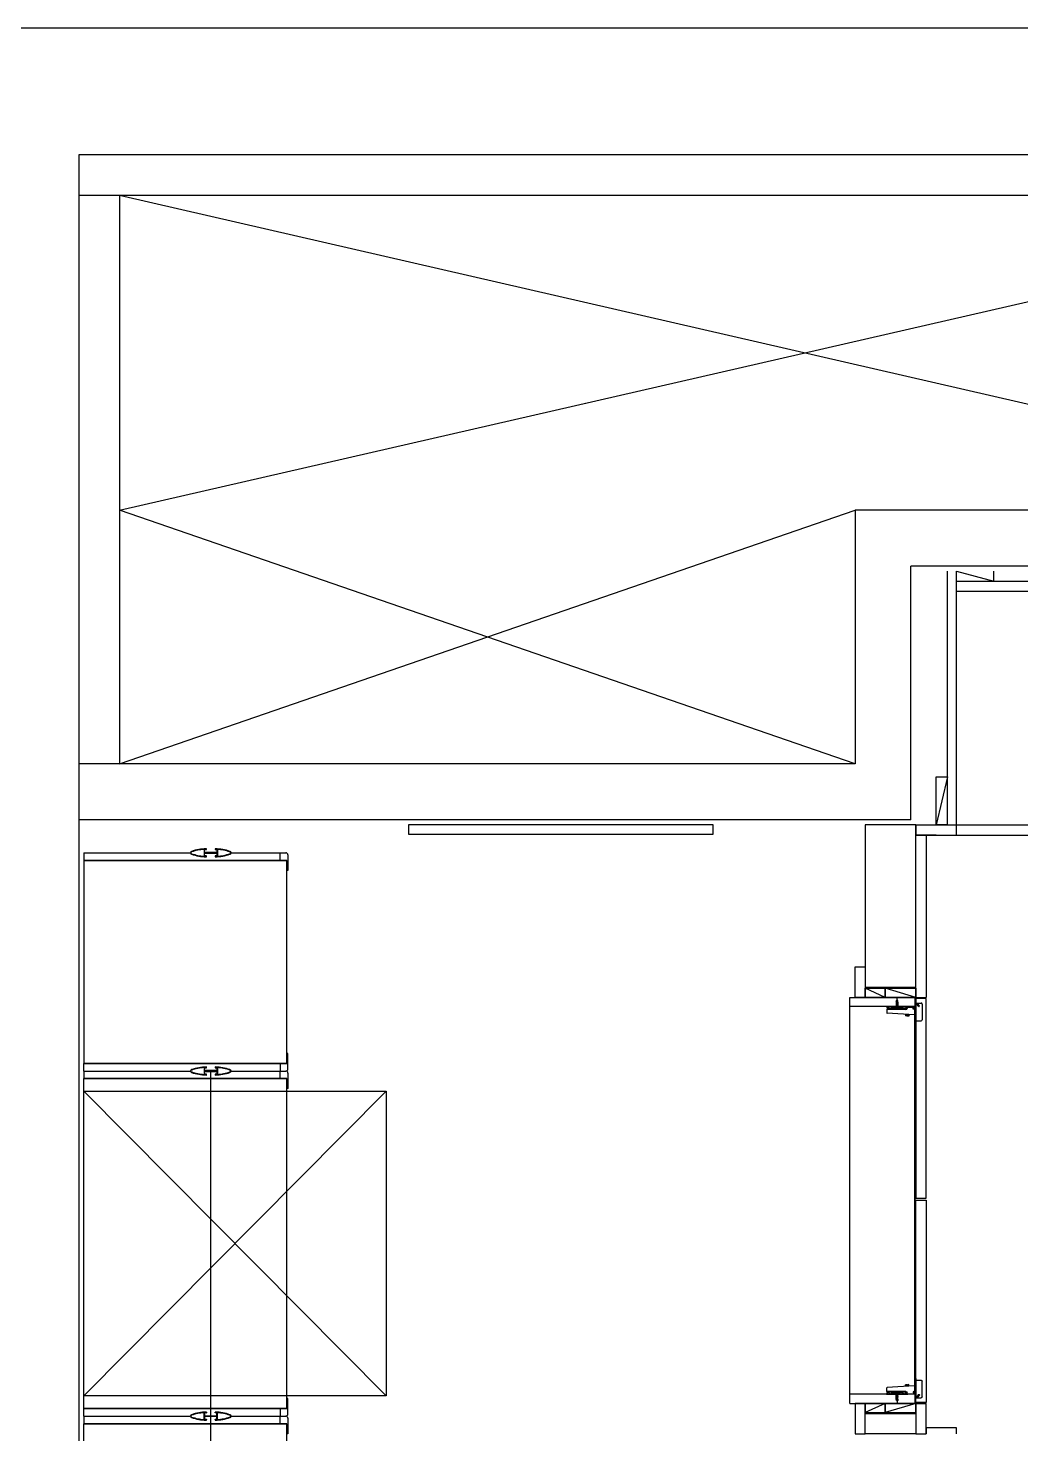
# Model space of a CAD drawing. Header units: millimetres. Extents: x -33000 to 294000, y 0 to 42408.
# Drawn here: x 132418 to 134375, y 13315 to 16085 of the extents above; entities that cross this region are included whole.
import ezdxf

# ---------------------------------------------------------------- set-up
doc = ezdxf.new("R2010")
doc.units = ezdxf.units.MM
doc.header["$LTSCALE"] = 50
doc.layers.add('arch', color=8, linetype='Continuous')

msp = doc.modelspace()

# ---------------------------------------------------------------- linework, layer by layer
at = {"layer": 'arch'}
for p, q in [((135868.3, 16084.6), (132318.3, 16084.6)), ((136118.3, 15834.6), (132518.3, 15834.6)), ((132518.3, 15834.6), (132518.3, 9449.6)), ((136198.3, 15754.6), (132518.3, 15754.6)), ((132598.3, 15754.6), (132598.3, 14634.6)), ((135298.3, 15134.6), (134048.3, 15134.6)), ((134048.3, 15134.6), (134048.3, 14634.6)), ((134158.3, 14524.6), (134158.3, 15024.6)), ((135278.3, 15024.6), (134158.3, 15024.6)), ((134230.3, 14514.6), (134230.3, 15014.6)), ((134248.3, 14494.6), (134248.3, 15014.6)), ((134248.3, 14994.6), (134248.3, 15014.6)), ((134248.3, 15014.6), (134322.1, 14994.6)), ((134322.1, 14994.6), (134322.1, 15014.6)), ((134248.3, 14994.6), (135208.3, 14994.6)), ((135208.3, 14974.6), (134248.3, 14974.6)), ((134048.3, 14634.6), (132518.3, 14634.6)), ((134208.3, 14514.6), (134208.3, 14609.5)), ((134208.3, 14609.5), (134230.3, 14609.5)), ((134230.3, 14609.5), (134208.3, 14514.6)), ((134158.3, 14524.6), (132518.3, 14524.6)), ((133768.3, 14514.6), (133168.3, 14514.6)), ((133168.3, 14514.6), (133168.3, 14496.6)), ((133168.3, 14496.6), (133768.3, 14496.6)), ((133768.3, 14496.6), (133768.3, 14514.6)), ((134068.3, 14514.6), (134068.3, 14194.6)), ((134168.3, 14514.6), (134068.3, 14514.6)), ((134168.3, 14194.6), (134168.3, 14514.6)), ((134168.3, 14514.6), (134168.3, 14494.6)), ((134168.3, 14514.6), (135268.3, 14514.6)), ((134168.3, 14174.6), (134168.3, 14494.6)), ((134168.3, 14494.6), (134188.3, 14494.6)), ((134168.3, 14494.6), (135268.3, 14494.6)), ((134208.3, 14494.6), (134168.3, 14494.6)), ((134188.3, 14494.6), (134188.3, 14174.6)), ((134230.3, 14514.6), (134208.3, 14514.6)), ((132528.3, 14459.6), (132528.3, 14444.6)), ((132528.3, 14459.6), (132738.3, 14459.6)), ((132765.3, 14466.4), (132765.3, 14452.8)), ((132766.3, 14460.4), (132766.3, 14465.8)), ((132766.3, 14465.8), (132769.3, 14465.8)), ((132790.3, 14460.4), (132766.3, 14460.4)), ((132769.8, 14466.3), (132769.8, 14467.1)), ((132786.8, 14467.1), (132786.8, 14466.3)), ((132787.3, 14465.8), (132790.3, 14465.8)), ((132790.3, 14465.8), (132790.3, 14460.4)), ((132791.3, 14466.4), (132791.3, 14452.8)), ((132818.3, 14459.6), (132926.3, 14459.6)), ((132915.3, 14444.6), (132915.3, 14459.6)), ((132915.3, 14459.6), (132926.3, 14459.6)), ((132528.3, 14444.6), (132528.3, 14044.6)), ((132923.3, 14444.6), (132528.3, 14444.6)), ((132528.3, 14444.6), (132928.3, 14444.6)), ((132766.3, 14453.4), (132766.3, 14458.9)), ((132766.3, 14458.9), (132790.3, 14458.9)), ((132769.3, 14453.4), (132766.3, 14453.4)), ((132769.8, 14452.1), (132769.8, 14452.9)), ((132786.8, 14452.9), (132786.8, 14452.1)), ((132790.3, 14453.4), (132787.3, 14453.4)), ((132790.3, 14458.9), (132790.3, 14453.4)), ((132928.3, 14444.6), (132915.3, 14444.6)), ((132928.3, 14044.6), (132928.3, 14444.6)), ((132928.3, 14424.6), (132928.3, 14444.6)), ((132930.3, 14455.6), (132930.3, 14424.9)), ((132930.3, 14424.9), (132928.3, 14424.6)), ((134048.3, 14174.6), (134048.3, 14234.6)), ((134048.3, 14234.6), (134068.3, 14234.6)), ((134068.3, 14234.6), (134068.3, 14174.6)), ((134068.3, 14194.7), (134168.3, 14194.7)), ((134068.3, 14194.6), (134168.3, 14194.6)), ((134068.3, 14192.7), (134168.3, 14192.7)), ((134068.3, 14192.6), (134107.7, 14192.6)), ((134068.3, 14174.6), (134068.3, 14192.6)), ((134107.7, 14174.6), (134068.3, 14192.6)), ((134107.7, 14192.6), (134168.3, 14192.6)), ((134107.7, 14174.6), (134107.7, 14192.6)), ((134168.3, 14174.6), (134107.7, 14192.6)), ((134107.7, 14192.6), (134107.7, 14174.6)), ((134168.3, 14192.6), (134168.3, 14174.6)), ((134038.3, 13374.6), (134038.3, 14174.6)), ((134038.3, 14174.6), (134166.3, 14174.6)), ((134166.3, 14156.6), (134038.3, 14156.6)), ((134068.3, 14174.6), (134048.3, 14174.6)), ((134107.7, 14174.6), (134068.3, 14174.6)), ((134168.3, 14174.6), (134107.7, 14174.6)), ((134110.3, 14156.6), (134151.3, 14156.6)), ((134111.3, 14155.6), (134111.9, 14152.8)), ((134119.9, 14155.1), (134119.9, 14155.6)), ((134126.4, 14155.1), (134126.4, 14154.7)), ((134135.7, 14155.6), (134126.9, 14155.6)), ((134129, 14155.6), (134129.6, 14156.7)), ((134129.6, 14167), (134129.3, 14166.6)), ((134129.3, 14166.6), (134129.6, 14166.3)), ((134129.3, 14166.6), (134133.3, 14165.8)), ((134129.6, 14164.7), (134129.3, 14164.3)), ((134129.3, 14164.3), (134129.6, 14164)), ((134129.3, 14164.3), (134133.3, 14163.5)), ((134129.6, 14162.3), (134129.3, 14161.9)), ((134129.3, 14161.9), (134129.6, 14161.7)), ((134129.3, 14161.9), (134133.3, 14161.1)), ((134129.6, 14160), (134129.3, 14159.6)), ((134129.3, 14159.6), (134129.6, 14159.4)), ((134129.3, 14159.6), (134133.3, 14158.8)), ((134129.6, 14157.7), (134129.3, 14157.3)), ((134129.3, 14157.3), (134129.6, 14157)), ((134129.3, 14157.3), (134132.9, 14156.7)), ((134129.6, 14167), (134130.3, 14168.5)), ((134129.6, 14167), (134132.9, 14166)), ((134129.6, 14166.3), (134132.9, 14165.4)), ((134129.6, 14166.3), (134129.6, 14164.7)), ((134129.6, 14164.7), (134132.9, 14163.7)), ((134129.6, 14164), (134132.9, 14163.1)), ((134129.6, 14164), (134129.6, 14162.3)), ((134129.6, 14162.3), (134132.9, 14161.4)), ((134129.6, 14161.7), (134132.9, 14160.7)), ((134129.6, 14161.7), (134129.6, 14160)), ((134129.6, 14160), (134132.9, 14159.1)), ((134129.6, 14159.4), (134132.9, 14158.4)), ((134129.6, 14159.4), (134129.6, 14157.7)), ((134129.6, 14157.7), (134132.9, 14156.7)), ((134129.6, 14157), (134129.6, 14156.7)), ((134132.9, 14156.7), (134129.6, 14157)), ((134130.3, 14169.1), (134130, 14168.7)), ((134130, 14168.7), (134130.3, 14168.5)), ((134130, 14168.7), (134132.6, 14168.3)), ((134130.3, 14169.1), (134132.3, 14168.5)), ((134130.3, 14168.5), (134132.3, 14167.9)), ((134130.6, 14169), (134131.3, 14170.6)), ((134132, 14168.6), (134131.3, 14170.6)), ((134132.6, 14168.3), (134132.3, 14168.5)), ((134132.3, 14167.9), (134132.6, 14168.3)), ((134132.9, 14166), (134132.3, 14167.9)), ((134133.3, 14165.8), (134132.9, 14166)), ((134132.9, 14165.4), (134133.3, 14165.8)), ((134132.9, 14165.4), (134132.9, 14163.7)), ((134133.3, 14163.5), (134132.9, 14163.7)), ((134132.9, 14163.1), (134133.3, 14163.5)), ((134132.9, 14163.1), (134132.9, 14161.4)), ((134133.3, 14161.1), (134132.9, 14161.4)), ((134132.9, 14160.7), (134133.3, 14161.1)), ((134132.9, 14160.7), (134132.9, 14159.1)), ((134133.3, 14158.8), (134132.9, 14159.1)), ((134132.9, 14158.4), (134133.3, 14158.8)), ((134132.9, 14158.4), (134132.9, 14156.7)), ((134133.6, 14155.6), (134132.9, 14156.7)), ((134136.2, 14155.1), (134136.2, 14154.7)), ((134142.7, 14155.1), (134142.7, 14155.6)), ((134148.7, 14155.6), (134148.7, 14152.7)), ((134149.3, 14156.6), (134152.3, 14156.6)), ((134150.7, 14155.6), (134150.7, 14153.1)), ((134150.7, 14155.6), (134164.6, 14155.6)), ((134152.3, 14156.6), (134152.3, 14155.6)), ((134166.3, 14174.6), (134166.3, 13374.6)), ((134166.3, 13392.6), (134166.3, 14156.6)), ((134168.3, 14174.6), (134188.3, 14174.6)), ((134188.3, 14172.6), (134168.3, 14172.6)), ((134168.3, 14172.6), (134168.3, 13779.2)), ((134168.3, 14163.6), (134178.3, 14163.6)), ((134168.3, 14125.6), (134168.3, 14163.6)), ((134173.5, 14157.2), (134170.4, 14160.4)), ((134174.9, 14158.7), (134171.8, 14161.8)), ((134180.3, 14161.6), (134180.3, 14130.6)), ((134188.3, 13779.2), (134188.3, 14172.6)), ((134110.9, 14151.1), (134110.9, 14144)), ((134148.7, 14151.1), (134110.9, 14151.1)), ((134164.7, 14140), (134111.4, 14143.5)), ((134115.3, 14153.5), (134112.6, 14153.1)), ((134115.3, 14153.5), (134115.7, 14152.7)), ((134148.2, 14152.1), (134116.4, 14152.1)), ((134140.2, 14153.1), (134122.4, 14153.1)), ((134135.7, 14154.2), (134126.9, 14154.2)), ((134147.8, 14141.1), (134147.6, 14138.1)), ((134150.6, 14137.9), (134147.6, 14138.1)), ((134154.7, 14138.7), (134147.7, 14139.1)), ((134154.8, 14139.7), (134147.8, 14140.1)), ((134150.7, 14138.4), (134150.6, 14137.9)), ((134151.7, 14138.4), (134150.7, 14138.4)), ((134151.7, 14138.4), (134151.6, 14137.9)), ((134154.6, 14137.7), (134151.6, 14137.9)), ((134154.8, 14140.7), (134154.6, 14137.7)), ((134164.7, 14140), (134165.8, 14140.8)), ((134165.8, 14149.6), (134165.8, 14126.6)), ((134166.5, 14154.4), (134168, 14150.6)), ((134168.3, 14150.6), (134166.8, 14150.6)), ((134168.3, 14128.6), (134178.3, 14128.6)), ((134168.3, 14125.6), (134166.8, 14125.6)), ((132923.3, 14044.6), (132528.3, 14044.6)), ((132528.3, 14029.6), (132528.3, 14044.6)), ((132528.3, 14044.6), (132928.3, 14044.6)), ((132928.3, 14044.6), (132915.3, 14044.6)), ((132915.3, 14044.6), (132915.3, 14029.6)), ((132930.3, 14064.3), (132928.3, 14064.6)), ((132928.3, 14064.6), (132928.3, 14044.6)), ((132930.3, 14033.6), (132930.3, 14064.3)), ((132528.3, 14029.6), (132528.3, 14014.6)), ((132528.3, 14029.6), (132738.3, 14029.6)), ((132765.3, 14036.4), (132765.3, 14022.8)), ((132766.3, 14030.4), (132766.3, 14035.8)), ((132766.3, 14035.8), (132769.3, 14035.8)), ((132790.3, 14030.4), (132766.3, 14030.4)), ((132766.3, 14023.4), (132766.3, 14028.9)), ((132766.3, 14028.9), (132790.3, 14028.9)), ((132769.3, 14023.4), (132766.3, 14023.4)), ((132769.8, 14036.3), (132769.8, 14037.1)), ((132769.8, 14022.1), (132769.8, 14022.9)), ((132778.3, 10399.6), (132778.3, 14030.4)), ((132786.8, 14037.1), (132786.8, 14036.3)), ((132786.8, 14022.9), (132786.8, 14022.1)), ((132787.3, 14035.8), (132790.3, 14035.8)), ((132790.3, 14023.4), (132787.3, 14023.4)), ((132790.3, 14035.8), (132790.3, 14030.4)), ((132790.3, 14028.9), (132790.3, 14023.4)), ((132791.3, 14036.4), (132791.3, 14022.8)), ((132818.3, 14029.6), (132926.3, 14029.6)), ((132915.3, 14014.6), (132915.3, 14029.6)), ((132915.3, 14029.6), (132926.3, 14029.6)), ((132930.3, 14025.6), (132930.3, 13994.9)), ((132528.3, 13364.6), (132528.3, 14014.6)), ((132923.3, 14014.6), (132528.3, 14014.6)), ((132528.3, 14014.6), (132928.3, 14014.6)), ((132928.3, 14014.6), (132915.3, 14014.6)), ((132928.3, 13364.6), (132928.3, 14014.6)), ((132928.3, 13994.6), (132928.3, 14014.6)), ((132930.3, 13994.9), (132928.3, 13994.6)), ((134168.3, 13779.2), (134188.3, 13779.2)), ((134168.3, 13376.6), (134168.3, 13775.2)), ((134168.3, 13775.2), (134188.3, 13775.2)), ((134188.3, 13775.2), (134188.3, 13376.6)), ((134164.7, 13409.2), (134111.4, 13405.8)), ((134150.6, 13411.3), (134147.6, 13411.1)), ((134147.8, 13408.1), (134147.6, 13411.1)), ((134154.7, 13410.6), (134147.7, 13410.1)), ((134154.8, 13409.6), (134147.8, 13409.1)), ((134150.7, 13410.8), (134150.6, 13411.3)), ((134151.7, 13410.9), (134150.7, 13410.8)), ((134154.6, 13411.6), (134151.6, 13411.4)), ((134151.7, 13410.9), (134151.6, 13411.4)), ((134154.8, 13408.6), (134154.6, 13411.6)), ((134164.7, 13409.2), (134165.8, 13408.5)), ((134165.8, 13399.6), (134165.8, 13422.6)), ((134168.3, 13423.6), (134166.8, 13423.6)), ((134168.3, 13423.6), (134168.3, 13385.6)), ((134168.3, 13420.6), (134178.3, 13420.6)), ((134180.3, 13387.6), (134180.3, 13418.6)), ((132930.3, 13384.3), (132928.3, 13384.6)), ((132928.3, 13384.6), (132928.3, 13364.6)), ((132930.3, 13353.6), (132930.3, 13384.3)), ((134166.3, 13392.6), (134038.3, 13392.6)), ((134110.3, 13392.6), (134151.3, 13392.6)), ((134110.9, 13398.2), (134110.9, 13405.3)), ((134148.7, 13398.1), (134110.9, 13398.1)), ((134111.3, 13393.6), (134111.9, 13396.4)), ((134115.3, 13395.8), (134112.6, 13396.2)), ((134115.3, 13395.8), (134115.7, 13396.6)), ((134148.2, 13397.1), (134116.4, 13397.1)), ((134119.9, 13394.1), (134119.9, 13393.6)), ((134140.2, 13396.1), (134122.4, 13396.1)), ((134126.4, 13394.1), (134126.4, 13394.5)), ((134135.7, 13395), (134126.9, 13395)), ((134135.7, 13393.6), (134126.9, 13393.6)), ((134129, 13393.6), (134129.6, 13392.6)), ((134129.3, 13392), (134132.9, 13392.6)), ((134129.3, 13392), (134129.6, 13392.3)), ((134129.6, 13391.6), (134129.3, 13392)), ((134129.3, 13389.7), (134133.3, 13390.5)), ((134129.3, 13389.7), (134129.6, 13389.9)), ((134129.6, 13389.2), (134129.3, 13389.7)), ((134129.3, 13387.3), (134133.3, 13388.2)), ((134129.3, 13387.3), (134129.6, 13387.6)), ((134129.6, 13386.9), (134129.3, 13387.3)), ((134129.3, 13385), (134133.3, 13385.8)), ((134129.3, 13385), (134129.6, 13385.2)), ((134129.6, 13384.6), (134129.3, 13385)), ((134129.3, 13382.7), (134133.3, 13383.5)), ((134129.3, 13382.7), (134129.6, 13382.9)), ((134129.6, 13382.3), (134129.3, 13382.7)), ((134129.6, 13391.6), (134132.9, 13392.6)), ((134129.6, 13392.3), (134129.6, 13392.6)), ((134132.9, 13392.6), (134129.6, 13392.3)), ((134129.6, 13389.9), (134129.6, 13391.6)), ((134129.6, 13389.9), (134132.9, 13390.9)), ((134129.6, 13389.2), (134132.9, 13390.2)), ((134129.6, 13387.6), (134129.6, 13389.2)), ((134129.6, 13387.6), (134132.9, 13388.6)), ((134129.6, 13386.9), (134132.9, 13387.9)), ((134129.6, 13385.2), (134129.6, 13386.9)), ((134129.6, 13385.2), (134132.9, 13386.2)), ((134129.6, 13384.6), (134132.9, 13385.5)), ((134129.6, 13382.9), (134129.6, 13384.6)), ((134129.6, 13382.9), (134132.9, 13383.9)), ((134129.6, 13382.3), (134132.9, 13383.2)), ((134129.6, 13382.3), (134130.3, 13380.8)), ((134130, 13380.6), (134132.6, 13381)), ((134130, 13380.6), (134130.3, 13380.8)), ((134130.3, 13380.2), (134130, 13380.6)), ((134130.3, 13380.8), (134132.3, 13381.4)), ((134130.3, 13380.2), (134132.3, 13380.7)), ((134130.6, 13380.2), (134131.3, 13378.6)), ((134132, 13380.7), (134131.3, 13378.6)), ((134132.9, 13383.2), (134132.3, 13381.4)), ((134132.3, 13381.4), (134132.6, 13381)), ((134132.6, 13381), (134132.3, 13380.7)), ((134133.6, 13393.6), (134132.9, 13392.6)), ((134132.9, 13390.9), (134132.9, 13392.6)), ((134132.9, 13390.9), (134133.3, 13390.5)), ((134133.3, 13390.5), (134132.9, 13390.2)), ((134132.9, 13388.6), (134132.9, 13390.2)), ((134132.9, 13388.6), (134133.3, 13388.2)), ((134133.3, 13388.2), (134132.9, 13387.9)), ((134132.9, 13386.2), (134132.9, 13387.9)), ((134132.9, 13386.2), (134133.3, 13385.8)), ((134133.3, 13385.8), (134132.9, 13385.5)), ((134132.9, 13383.9), (134132.9, 13385.5)), ((134132.9, 13383.9), (134133.3, 13383.5)), ((134133.3, 13383.5), (134132.9, 13383.2)), ((134136.2, 13394.1), (134136.2, 13394.5)), ((134142.7, 13394.1), (134142.7, 13393.6)), ((134148.7, 13393.6), (134148.7, 13396.6)), ((134149.3, 13392.6), (134152.3, 13392.6)), ((134150.7, 13393.6), (134150.7, 13396.1)), ((134150.7, 13393.6), (134164.6, 13393.6)), ((134152.3, 13392.6), (134152.3, 13393.6)), ((134166.5, 13394.9), (134168, 13398.6)), ((134168.3, 13398.6), (134166.8, 13398.6)), ((134168.3, 13385.6), (134178.3, 13385.6)), ((134173.5, 13392), (134170.4, 13388.9)), ((134174.9, 13390.6), (134171.8, 13387.5)), ((132923.3, 13364.6), (132528.3, 13364.6)), ((132528.3, 13364.6), (132928.3, 13364.6)), ((132528.3, 13349.6), (132528.3, 13364.6)), ((132765.3, 13342.8), (132765.3, 13356.4)), ((132769.3, 13355.8), (132766.3, 13355.8)), ((132766.3, 13355.8), (132766.3, 13350.4)), ((132769.8, 13357.1), (132769.8, 13356.3)), ((132786.8, 13356.3), (132786.8, 13357.1)), ((132790.3, 13355.8), (132787.3, 13355.8)), ((132790.3, 13350.4), (132790.3, 13355.8)), ((132791.3, 13342.8), (132791.3, 13356.4)), ((132928.3, 13364.6), (132915.3, 13364.6)), ((132915.3, 13364.6), (132915.3, 13349.6)), ((134038.3, 13374.6), (134166.3, 13374.6)), ((134048.3, 13374.6), (134048.3, 13314.6)), ((134068.3, 13374.6), (134048.3, 13374.6)), ((134068.3, 13314.6), (134068.3, 13374.6)), ((134107.7, 13374.6), (134068.3, 13374.6)), ((134068.3, 13374.6), (134068.3, 13356.6)), ((134107.7, 13374.6), (134068.3, 13356.6)), ((134068.3, 13356.6), (134107.7, 13356.6)), ((134068.3, 13314.6), (134068.3, 13354.6)), ((134068.3, 13354.6), (134168.3, 13354.6)), ((134168.3, 13374.6), (134107.7, 13374.6)), ((134107.7, 13374.6), (134107.7, 13356.6)), ((134168.3, 13374.6), (134107.7, 13356.6)), ((134107.7, 13356.6), (134107.7, 13374.6)), ((134107.7, 13356.6), (134168.3, 13356.6)), ((134188.3, 13376.6), (134168.3, 13376.6)), ((134168.3, 13374.6), (134188.3, 13374.6)), ((134188.3, 13374.6), (134168.3, 13374.6)), ((134168.3, 13356.6), (134168.3, 13374.6)), ((134168.3, 13374.6), (134168.3, 13314.6)), ((134168.3, 13354.6), (134168.3, 13314.6)), ((134188.3, 13314.6), (134188.3, 13374.6)), ((132528.3, 13349.6), (132528.3, 13334.6)), ((132528.3, 13349.6), (132738.3, 13349.6)), ((132528.3, 12534.6), (132528.3, 13334.6)), ((132923.3, 13334.6), (132528.3, 13334.6)), ((132528.3, 13334.6), (132928.3, 13334.6)), ((132766.3, 13350.4), (132790.3, 13350.4)), ((132790.3, 13348.9), (132766.3, 13348.9)), ((132766.3, 13348.9), (132766.3, 13343.4)), ((132766.3, 13343.4), (132769.3, 13343.4)), ((132769.8, 13342.9), (132769.8, 13342.1)), ((132786.8, 13342.1), (132786.8, 13342.9)), ((132787.3, 13343.4), (132790.3, 13343.4)), ((132790.3, 13343.4), (132790.3, 13348.9)), ((132818.3, 13349.6), (132926.3, 13349.6)), ((132915.3, 13334.6), (132915.3, 13349.6)), ((132915.3, 13349.6), (132926.3, 13349.6)), ((132928.3, 13334.6), (132915.3, 13334.6)), ((132928.3, 12534.6), (132928.3, 13334.6)), ((132928.3, 13314.6), (132928.3, 13334.6)), ((132930.3, 13345.6), (132930.3, 13314.9)), ((134068.3, 13314.6), (134068.3, 13332.6)), ((134188.3, 13326.6), (134188.3, 13314.6)), ((134248.3, 13326.6), (134188.3, 13326.6)), ((134248.3, 13314.6), (134248.3, 13326.6)), ((132930.3, 13314.9), (132928.3, 13314.6)), ((134048.3, 13314.6), (134068.3, 13314.6)), ((134168.3, 13314.6), (134068.3, 13314.6)), ((134168.3, 13314.6), (134188.3, 13314.6))]:
    msp.add_line(p, q, dxfattribs=at)
at = {"layer": 'arch', "ltscale": 0.5}
for p, q in [((135298.3, 15134.6), (132598.3, 15754.6)), ((132598.3, 15134.6), (135298.3, 15754.6)), ((134048.3, 14634.6), (132598.3, 15134.6)), ((132598.3, 14634.6), (134048.3, 15134.6))]:
    msp.add_line(p, q, dxfattribs=at)
at = {"layer": 'arch', "lineweight": 0}
for p, q in [((134110.3, 14156.1), (134110.3, 14156.6)), ((134152.3, 14155.6), (134110.8, 14155.6)), ((134110.3, 13393.1), (134110.3, 13392.6)), ((134152.3, 13393.6), (134110.8, 13393.6))]:
    msp.add_line(p, q, dxfattribs=at)
at = {"layer": 'arch', "linetype": 'Continuous'}
for p, q in [((134110.8, 14156.6), (134110.3, 14156.1)), ((134110.4, 14156.6), (134110.3, 14156.6)), ((134111.3, 14156.6), (134110.4, 14155.8)), ((134111.7, 14156.6), (134110.7, 14155.6)), ((134112.1, 14156.6), (134111.1, 14155.6)), ((134112.6, 14156.6), (134111.6, 14155.6)), ((134113, 14156.6), (134112, 14155.6)), ((134113.5, 14156.6), (134112.5, 14155.6)), ((134113.9, 14156.6), (134112.9, 14155.6)), ((134114.4, 14156.6), (134113.4, 14155.6)), ((134114.8, 14156.6), (134113.8, 14155.6)), ((134115.3, 14156.6), (134114.3, 14155.6)), ((134115.7, 14156.6), (134114.7, 14155.6)), ((134116.2, 14156.6), (134115.2, 14155.6)), ((134116.6, 14156.6), (134115.6, 14155.6)), ((134117.1, 14156.6), (134116.1, 14155.6)), ((134117.5, 14156.6), (134116.5, 14155.6)), ((134118, 14156.6), (134117, 14155.6)), ((134118.4, 14156.6), (134117.4, 14155.6)), ((134118.9, 14156.6), (134117.9, 14155.6)), ((134119.3, 14156.6), (134118.3, 14155.6)), ((134119.8, 14156.6), (134118.8, 14155.6)), ((134120.2, 14156.6), (134119.2, 14155.6)), ((134120.7, 14156.6), (134119.7, 14155.6)), ((134121.1, 14156.6), (134120.1, 14155.6)), ((134121.6, 14156.6), (134120.6, 14155.6)), ((134122, 14156.6), (134121, 14155.6)), ((134122.5, 14156.6), (134121.5, 14155.6)), ((134122.9, 14156.6), (134121.9, 14155.6)), ((134123.4, 14156.6), (134122.4, 14155.6)), ((134123.8, 14156.6), (134122.8, 14155.6)), ((134124.3, 14156.6), (134123.3, 14155.6)), ((134124.7, 14156.6), (134123.7, 14155.6)), ((134125.2, 14156.6), (134124.2, 14155.6)), ((134125.6, 14156.6), (134124.6, 14155.6)), ((134126.1, 14156.6), (134125.1, 14155.6)), ((134126.5, 14156.6), (134125.5, 14155.6)), ((134127, 14156.6), (134126, 14155.6)), ((134127.4, 14156.6), (134126.4, 14155.6)), ((134127.9, 14156.6), (134126.9, 14155.6)), ((134128.3, 14156.6), (134127.3, 14155.6)), ((134128.8, 14156.6), (134127.8, 14155.6)), ((134129.2, 14156.6), (134128.2, 14155.6)), ((134129.7, 14156.6), (134128.7, 14155.6)), ((134130.1, 14156.6), (134129.1, 14155.6)), ((134130.6, 14156.6), (134129.6, 14155.6)), ((134131, 14156.6), (134130, 14155.6)), ((134131.3, 14156.5), (134130.5, 14155.6)), ((134131.3, 14156), (134130.9, 14155.6)), ((134131.9, 14156.6), (134131.3, 14156)), ((134131.5, 14156.6), (134131.3, 14156.5)), ((134132.4, 14156.6), (134131.4, 14155.6)), ((134132.8, 14156.6), (134131.8, 14155.6)), ((134133.3, 14156.6), (134132.3, 14155.6)), ((134133.7, 14156.6), (134132.7, 14155.6)), ((134134.2, 14156.6), (134133.2, 14155.6)), ((134134.6, 14156.6), (134133.6, 14155.6)), ((134135, 14156.6), (134134, 14155.6)), ((134135.5, 14156.6), (134134.5, 14155.6)), ((134135.9, 14156.6), (134134.9, 14155.6)), ((134136.4, 14156.6), (134135.4, 14155.6)), ((134136.8, 14156.6), (134135.8, 14155.6)), ((134137.3, 14156.6), (134136.3, 14155.6)), ((134137.7, 14156.6), (134136.7, 14155.6)), ((134138.2, 14156.6), (134137.2, 14155.6)), ((134138.6, 14156.6), (134137.6, 14155.6)), ((134139.1, 14156.6), (134138.1, 14155.6)), ((134139.5, 14156.6), (134138.5, 14155.6)), ((134140, 14156.6), (134139, 14155.6)), ((134140.4, 14156.6), (134139.4, 14155.6)), ((134140.9, 14156.6), (134139.9, 14155.6)), ((134141.3, 14156.6), (134140.3, 14155.6)), ((134141.8, 14156.6), (134140.8, 14155.6)), ((134142.2, 14156.6), (134141.2, 14155.6)), ((134142.7, 14156.6), (134141.7, 14155.6)), ((134143.1, 14156.6), (134142.1, 14155.6)), ((134143.6, 14156.6), (134142.6, 14155.6)), ((134144, 14156.6), (134143, 14155.6)), ((134144.5, 14156.6), (134143.5, 14155.6)), ((134144.9, 14156.6), (134143.9, 14155.6)), ((134145.4, 14156.6), (134144.4, 14155.6)), ((134145.8, 14156.6), (134144.8, 14155.6)), ((134146.3, 14156.6), (134145.3, 14155.6)), ((134146.7, 14156.6), (134145.7, 14155.6)), ((134147.2, 14156.6), (134146.2, 14155.6)), ((134147.6, 14156.6), (134146.6, 14155.6)), ((134148.1, 14156.6), (134147.1, 14155.6)), ((134148.5, 14156.6), (134147.5, 14155.6)), ((134149, 14156.6), (134148, 14155.6)), ((134149.4, 14156.6), (134148.4, 14155.6)), ((134149.9, 14156.6), (134148.9, 14155.6)), ((134150.3, 14156.6), (134149.3, 14155.6)), ((134150.8, 14156.6), (134149.8, 14155.6)), ((134151.2, 14156.6), (134150.2, 14155.6)), ((134151.7, 14156.6), (134150.7, 14155.6)), ((134152.1, 14156.6), (134151.1, 14155.6)), ((134152.3, 14156.4), (134151.6, 14155.6)), ((134152.3, 14155.9), (134152, 14155.6)), ((134110.9, 13392.6), (134110.3, 13393.3)), ((134110.5, 13392.6), (134110.3, 13392.8)), ((134111.4, 13392.6), (134110.5, 13393.5)), ((134111.8, 13392.6), (134110.8, 13393.6)), ((134112.3, 13392.6), (134111.3, 13393.6)), ((134112.7, 13392.6), (134111.7, 13393.6)), ((134113.2, 13392.6), (134112.2, 13393.6)), ((134113.6, 13392.6), (134112.6, 13393.6)), ((134114.1, 13392.6), (134113.1, 13393.6)), ((134114.5, 13392.6), (134113.5, 13393.6)), ((134115, 13392.6), (134114, 13393.6)), ((134115.4, 13392.6), (134114.4, 13393.6)), ((134115.9, 13392.6), (134114.9, 13393.6)), ((134116.3, 13392.6), (134115.3, 13393.6)), ((134116.8, 13392.6), (134115.8, 13393.6)), ((134117.2, 13392.6), (134116.2, 13393.6)), ((134117.7, 13392.6), (134116.7, 13393.6)), ((134118.1, 13392.6), (134117.1, 13393.6)), ((134118.6, 13392.6), (134117.6, 13393.6)), ((134119, 13392.6), (134118, 13393.6)), ((134119.5, 13392.6), (134118.5, 13393.6)), ((134119.9, 13392.6), (134118.9, 13393.6)), ((134120.4, 13392.6), (134119.4, 13393.6)), ((134120.8, 13392.6), (134119.8, 13393.6)), ((134121.3, 13392.6), (134120.3, 13393.6)), ((134121.7, 13392.6), (134120.7, 13393.6)), ((134122.2, 13392.6), (134121.2, 13393.6)), ((134122.6, 13392.6), (134121.6, 13393.6)), ((134123.1, 13392.6), (134122.1, 13393.6)), ((134123.5, 13392.6), (134122.5, 13393.6)), ((134124, 13392.6), (134123, 13393.6)), ((134124.4, 13392.6), (134123.4, 13393.6)), ((134124.9, 13392.6), (134123.9, 13393.6)), ((134125.3, 13392.6), (134124.3, 13393.6)), ((134125.8, 13392.6), (134124.8, 13393.6)), ((134126.2, 13392.6), (134125.2, 13393.6)), ((134126.7, 13392.6), (134125.7, 13393.6)), ((134127.1, 13392.6), (134126.1, 13393.6)), ((134127.6, 13392.6), (134126.6, 13393.6)), ((134128, 13392.6), (134127, 13393.6)), ((134128.5, 13392.6), (134127.5, 13393.6)), ((134128.9, 13392.6), (134127.9, 13393.6)), ((134129.3, 13392.6), (134128.3, 13393.6)), ((134129.8, 13392.6), (134128.8, 13393.6)), ((134130.2, 13392.6), (134129.2, 13393.6)), ((134130.7, 13392.6), (134129.7, 13393.6)), ((134131.1, 13392.6), (134130.1, 13393.6)), ((134131.3, 13392.9), (134130.6, 13393.6)), ((134131.3, 13393.4), (134131, 13393.6)), ((134132, 13392.6), (134131.3, 13393.4)), ((134131.6, 13392.6), (134131.3, 13392.9)), ((134132.5, 13392.6), (134131.5, 13393.6)), ((134132.9, 13392.6), (134131.9, 13393.6)), ((134133.4, 13392.6), (134132.4, 13393.6)), ((134133.8, 13392.6), (134132.8, 13393.6)), ((134134.3, 13392.6), (134133.3, 13393.6)), ((134134.7, 13392.6), (134133.7, 13393.6)), ((134135.2, 13392.6), (134134.2, 13393.6)), ((134135.6, 13392.6), (134134.6, 13393.6)), ((134136.1, 13392.6), (134135.1, 13393.6)), ((134136.5, 13392.6), (134135.5, 13393.6)), ((134137, 13392.6), (134136, 13393.6)), ((134137.4, 13392.6), (134136.4, 13393.6)), ((134137.9, 13392.6), (134136.9, 13393.6)), ((134138.3, 13392.6), (134137.3, 13393.6)), ((134138.8, 13392.6), (134137.8, 13393.6)), ((134139.2, 13392.6), (134138.2, 13393.6)), ((134139.7, 13392.6), (134138.7, 13393.6)), ((134140.1, 13392.6), (134139.1, 13393.6)), ((134140.6, 13392.6), (134139.6, 13393.6)), ((134141, 13392.6), (134140, 13393.6)), ((134141.5, 13392.6), (134140.5, 13393.6)), ((134141.9, 13392.6), (134140.9, 13393.6)), ((134142.4, 13392.6), (134141.4, 13393.6)), ((134142.8, 13392.6), (134141.8, 13393.6)), ((134143.3, 13392.6), (134142.3, 13393.6)), ((134143.7, 13392.6), (134142.7, 13393.6)), ((134144.2, 13392.6), (134143.2, 13393.6)), ((134144.6, 13392.6), (134143.6, 13393.6)), ((134145.1, 13392.6), (134144.1, 13393.6)), ((134145.5, 13392.6), (134144.5, 13393.6)), ((134146, 13392.6), (134145, 13393.6)), ((134146.4, 13392.6), (134145.4, 13393.6)), ((134146.9, 13392.6), (134145.9, 13393.6)), ((134147.3, 13392.6), (134146.3, 13393.6)), ((134147.8, 13392.6), (134146.8, 13393.6)), ((134148.2, 13392.6), (134147.2, 13393.6)), ((134148.7, 13392.6), (134147.7, 13393.6)), ((134149.1, 13392.6), (134148.1, 13393.6)), ((134149.6, 13392.6), (134148.6, 13393.6)), ((134150, 13392.6), (134149, 13393.6)), ((134150.5, 13392.6), (134149.5, 13393.6)), ((134150.9, 13392.6), (134149.9, 13393.6)), ((134151.4, 13392.6), (134150.4, 13393.6)), ((134151.8, 13392.6), (134150.8, 13393.6)), ((134152.2, 13392.6), (134151.2, 13393.6)), ((134152.3, 13393), (134151.7, 13393.6)), ((134152.3, 13393.5), (134152.1, 13393.6))]:
    msp.add_line(p, q, dxfattribs=at)
at = {"layer": 'arch', "ltscale": 0.2}
for p, q in [((134131.3, 14152.6), (134131.3, 14172.7)), ((134131.3, 13396.7), (134131.3, 13376.6))]:
    msp.add_line(p, q, dxfattribs=at)
at = {"layer": 'arch', "linetype": 'ByBlock', "lineweight": 30}
for p, q in [((132528.3, 13989.6), (133124.3, 13989.6)), ((132528.3, 13389.6), (132528.3, 13989.6)), ((133124.3, 13989.6), (132528.3, 13389.6)), ((132528.3, 13989.6), (133124.3, 13389.6)), ((133124.3, 13989.6), (133124.3, 13389.6)), ((133124.3, 13389.6), (132528.3, 13389.6))]:
    msp.add_line(p, q, dxfattribs=at)
at = {"layer": 'arch'}
for centre, radius, start, end in [((132741.3, 14459.6), 3, 108.5532, 251.4468), ((132741.3, 14459.6), 2, 108.5532, 251.4468), ((132772.2, 14367.6), 100, 91.6494, 108.5532), ((132772.2, 14367.6), 99, 93.9757, 108.5532), ((132769.3, 14467.1), 0.5, 360, 91.6494), ((132769.3, 14466.3), 0.5, 270, 0), ((132787.3, 14467.1), 0.5, 88.3506, 180), ((132787.3, 14466.3), 0.5, 180, 270), ((132784.4, 14367.6), 100, 71.4468, 88.3506), ((132784.4, 14367.6), 99, 71.4468, 86.0243), ((132815.3, 14459.6), 2, 288.5532, 71.4468), ((132815.3, 14459.6), 3, 288.5532, 71.4468), ((132926.3, 14455.6), 4, 0, 90), ((132772.2, 14551.6), 100, 251.4468, 268.3506), ((132772.2, 14551.6), 99, 251.4468, 266.0243), ((132769.3, 14452.9), 0.5, 360, 90), ((132769.3, 14452.1), 0.5, 268.3506, 0), ((132787.3, 14452.9), 0.5, 90, 180), ((132787.3, 14452.1), 0.5, 180, 271.6494), ((132784.4, 14551.6), 100, 271.6494, 288.5532), ((132784.4, 14551.6), 99, 273.9757, 288.5532), ((132741.3, 14029.6), 3, 108.5532, 251.4468), ((132741.3, 14029.6), 2, 108.5532, 251.4468), ((132772.2, 13937.6), 100, 91.6494, 108.5532), ((132772.2, 14121.6), 100, 251.4468, 268.3506), ((132772.2, 13937.6), 99, 93.9757, 108.5532), ((132772.2, 14121.6), 99, 251.4468, 266.0243), ((132769.3, 14037.1), 0.5, 360, 91.6494), ((132769.3, 14036.3), 0.5, 270, 0), ((132769.3, 14022.9), 0.5, 360, 90), ((132769.3, 14022.1), 0.5, 268.3506, 0), ((132787.3, 14037.1), 0.5, 88.3506, 180), ((132787.3, 14036.3), 0.5, 180, 270), ((132787.3, 14022.9), 0.5, 90, 180), ((132787.3, 14022.1), 0.5, 180, 271.6494), ((132784.4, 13937.6), 100, 71.4468, 88.3506), ((132784.4, 14121.6), 100, 271.6494, 288.5532), ((132784.4, 13937.6), 99, 71.4468, 86.0243), ((132784.4, 14121.6), 99, 273.9757, 288.5532), ((132815.3, 14029.6), 2, 288.5532, 71.4468), ((132815.3, 14029.6), 3, 288.5532, 71.4468), ((132926.3, 14033.6), 4, 270, 0), ((132926.3, 14025.6), 4, 0, 90), ((132741.3, 13349.6), 3, 108.5532, 251.4468), ((132741.3, 13349.6), 2, 108.5532, 251.4468), ((132772.2, 13257.6), 100, 91.6494, 108.5532), ((132772.2, 13257.6), 99, 93.9757, 108.5532), ((132769.3, 13357.1), 0.5, 360, 91.6494), ((132769.3, 13356.3), 0.5, 270, 0), ((132787.3, 13357.1), 0.5, 88.3506, 180), ((132787.3, 13356.3), 0.5, 180, 270), ((132784.4, 13257.6), 100, 71.4468, 88.3506), ((132784.4, 13257.6), 99, 71.4468, 86.0243), ((132815.3, 13349.6), 2, 288.5532, 71.4468), ((132815.3, 13349.6), 3, 288.5532, 71.4468), ((132926.3, 13353.6), 4, 270, 0), ((132772.2, 13441.6), 100, 251.4468, 268.3506), ((132772.2, 13441.6), 99, 251.4468, 266.0243), ((132769.3, 13342.9), 0.5, 360, 90), ((132769.3, 13342.1), 0.5, 268.3506, 0), ((132787.3, 13342.9), 0.5, 90, 180), ((132787.3, 13342.1), 0.5, 180, 271.6494), ((132784.4, 13441.6), 100, 271.6494, 288.5532), ((132784.4, 13441.6), 99, 273.9757, 288.5532), ((132926.3, 13345.6), 4, 0, 90)]:
    msp.add_arc(centre, radius, start, end, dxfattribs=at)
at = {"layer": 'arch', "lineweight": 0}
msp.add_ellipse((134110.8, 14156.1, 0), major_axis=(-0.354, -0.354), ratio=1, start_param=-0.785398, end_param=0.785398, dxfattribs=at)
at = {"layer": 'arch'}
for centre, major_axis, start_param, end_param in [((134122.3, 14155.6, 0), (-1.75, -1.75), -0.590947, 0.812262), ((134126.9, 14155.1, 0), (-0.354, 0.354), 5.497787, 7.068583), ((134126.9, 14154.7, 0), (-0.354, 0.354), 0.785398, 2.356194), ((134135.7, 14155.1, 0), (-0.354, -0.354), 2.356194, 3.926991), ((134135.7, 14154.7, 0), (-0.354, -0.354), 0.785398, 2.356194), ((134140.3, 14155.6, 0), (-1.75, 1.75), 2.329331, 3.73254), ((134164.6, 14153.6, 0), (-1.41, 1.41), 4.319071, 5.497787), ((134171.1, 14161.1, 0), (-0.707, 0.707), 4.712389, 7.853982), ((134174.2, 14158, 0), (-0.707, 0.707), 1.570796, 4.712389), ((134178.3, 14161.6, 0), (-1.41, 1.41), 3.926991, 5.497787), ((134112.9, 14151.1, 0), (-1.41, -1.41), 4.095624, 5.497787), ((134111.4, 14144, 0), (-0.354, 0.354), 0.785398, 2.291943), ((134116.6, 14153.1, 0), (-0.707, 0.707), 1.264126, 2.150912), ((134131.3, 14167.1, 0), (-9.53, 9.53), 2.054959, 2.65743), ((134148.2, 14152.7, 0), (-0.382, -0.382), 0.785398, 2.356194), ((134148.7, 14153.1, 0), (-1.41, -1.41), 0.785398, 2.356194), ((134164.1, 14152.8, 0), (-1.06, -1.06), 3.926991, 10.210176), ((134164.1, 14152.8, 0), (-0.354, -0.354), 3.926991, 10.210176), ((134166.8, 14149.6, 0), (-0.707, 0.707), 5.497787, 7.068583), ((134178.3, 14130.6, 0), (-1.41, -1.41), 0.785398, 2.356194), ((134166.8, 14126.6, 0), (-0.707, -0.707), -0.785398, 0.785398)]:
    msp.add_ellipse(centre, major_axis=major_axis, ratio=1, start_param=start_param, end_param=end_param, dxfattribs=at)
at = {"layer": 'arch', "extrusion": (0, 0, -1)}
for centre, major_axis, start_param, end_param in [((134166.8, 13422.6, 0), (-0.707, 0.707), -0.785398, 0.785398), ((134178.3, 13418.6, 0), (-1.41, 1.41), 0.785398, 2.356194), ((134111.4, 13405.3, 0), (-0.354, -0.354), 0.785398, 2.291943), ((134112.9, 13398.2, 0), (-1.41, 1.41), 4.095624, 5.497787), ((134116.6, 13396.2, 0), (-0.707, -0.707), 1.264126, 2.150912), ((134122.3, 13393.7, 0), (-1.75, 1.75), -0.590947, 0.812262), ((134126.9, 13394.5, 0), (-0.354, -0.354), 0.785398, 2.356194), ((134126.9, 13394.1, 0), (-0.354, -0.354), 5.497787, 7.068583), ((134131.3, 13382.2, 0), (-9.53, -9.53), 2.054959, 2.65743), ((134135.7, 13394.5, 0), (-0.354, 0.354), 0.785398, 2.356194), ((134135.7, 13394.1, 0), (-0.354, 0.354), 2.356194, 3.926991), ((134140.3, 13393.7, 0), (-1.75, -1.75), 2.329331, 3.73254), ((134148.2, 13396.6, 0), (-0.382, 0.382), 0.785398, 2.356194), ((134148.7, 13396.1, 0), (-1.41, 1.41), 0.785398, 2.356194), ((134164.1, 13396.4, 0), (-1.06, 1.06), 3.926991, 10.210176), ((134164.1, 13396.4, 0), (-0.354, 0.354), 3.926991, 10.210176), ((134164.6, 13395.6, 0), (-1.41, -1.41), 4.319071, 5.497787), ((134166.8, 13399.6, 0), (-0.707, -0.707), 5.497787, 7.068583), ((134171.1, 13388.2, 0), (-0.707, -0.707), 4.712389, 7.853982), ((134174.2, 13391.3, 0), (-0.707, -0.707), 1.570796, 4.712389), ((134178.3, 13387.6, 0), (-1.41, -1.41), 3.926991, 5.497787)]:
    msp.add_ellipse(centre, major_axis=major_axis, ratio=1, start_param=start_param, end_param=end_param, dxfattribs=at)
at = {"layer": 'arch', "lineweight": 0, "extrusion": (0, 0, -1)}
msp.add_ellipse((134110.8, 13393.1, 0), major_axis=(-0.354, 0.354), ratio=1, start_param=-0.785398, end_param=0.785398, dxfattribs=at)

doc.saveas('drawing.dxf')
